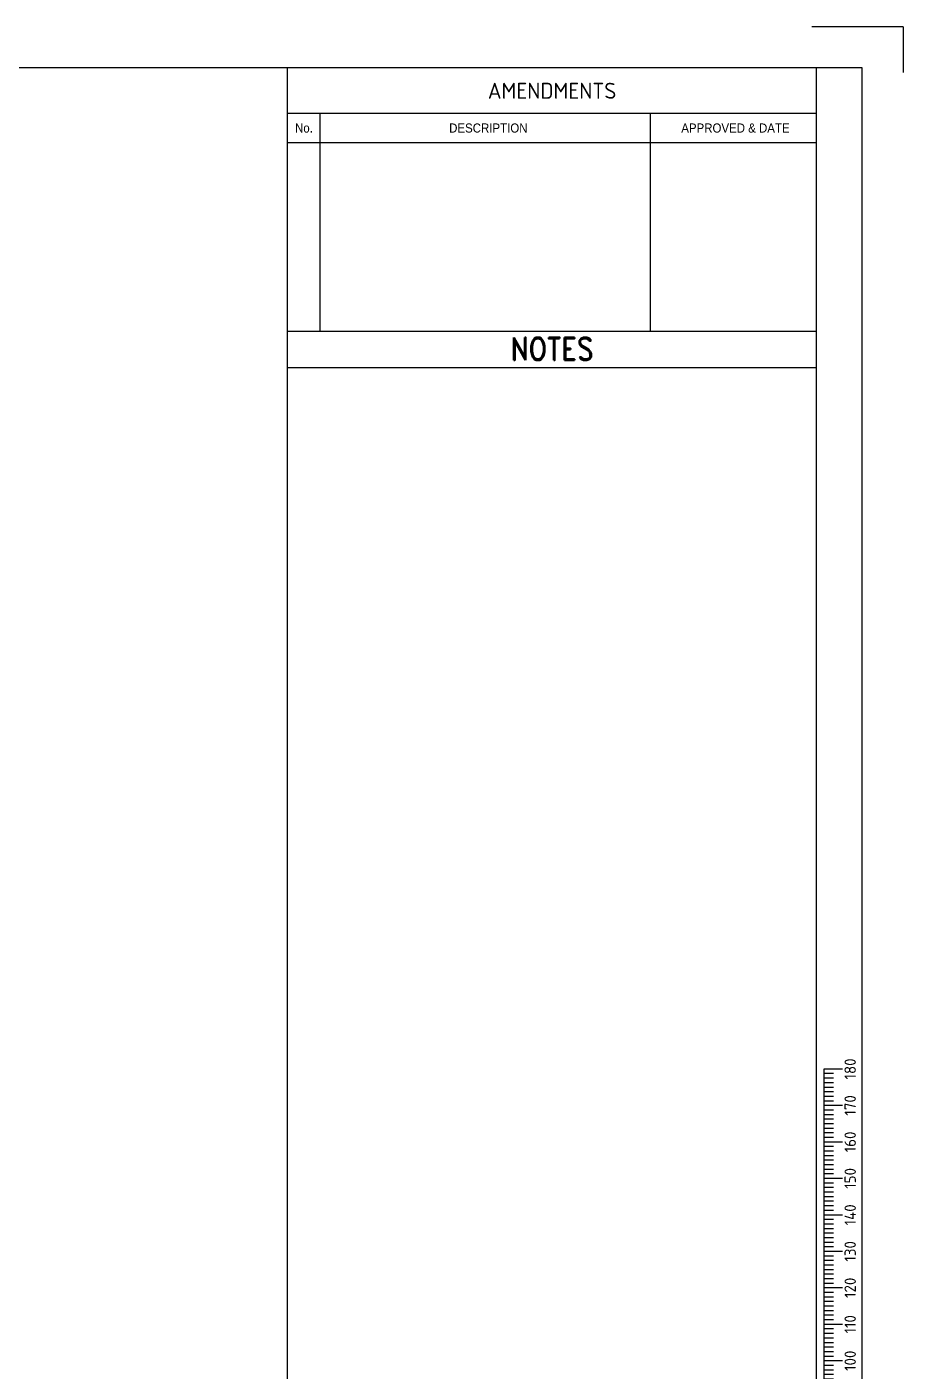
# Model space of a CAD drawing. Header units: millimetres. Extents: x 0 to 420, y 0 to 297.
# Drawn here: x 323.9 to 420, y 149.6 to 297 of the extents above; entities that cross this region are included whole.
import ezdxf
from ezdxf.enums import TextEntityAlignment as Align

# ---------------------------------------------------------------- set-up
doc = ezdxf.new("R2010")
doc.units = ezdxf.units.MM
doc.header["$MEASUREMENT"] = 0
doc.layers.add('GREEN', color=7, linetype='Continuous', true_color=0x00693c)
for name, color, linetype in [('L18', 4, 'Continuous'), ('TBLK18', 4, 'Continuous'), ('TBLK25', 1, 'Continuous'), ('TBLK35', 3, 'Continuous'), ('TBLK50', 7, 'Continuous')]:
    doc.layers.add(name, color=color, linetype=linetype)
doc.styles.add('HELV', font='helvs.shx')
doc.styles.add('HELVL', font='helvl', dxfattribs={"width": 0.8})
doc.styles.add('iso', font='iso3098b.shx')
doc.styles.add('ROMAND', font='romand')

# ---------------------------------------------------------------- blocks, each defined once
blk = doc.blocks.new('A3BBLK')
at = {"layer": 'TBLK25'}
for q in [(410, 297), (420, 292)]:
    blk.add_line((420, 297), q, dxfattribs=at)
at = {"layer": 'TBLK50'}
for p, q in [((415.5, 292.5), (13, 292.5)), ((352.5, 4.5), (352.5, 292.5)), ((415.5, 4.5), (415.5, 292.5))]:
    blk.add_line(p, q, dxfattribs=at)
blk = doc.blocks.new('title block')
at = {"layer": 'TBLK25'}
for p, q in [((410.5, 287.5), (352.5, 287.5)), ((356.07, 263.6), (356.07, 287.5)), ((392.28, 263.6), (392.28, 287.5)), ((410.5, 284.3), (352.5, 284.3)), ((410.5, 263.6), (352.5, 263.6)), ((410.5, 259.6), (352.5, 259.6))]:
    blk.add_line(p, q, dxfattribs=at)
at = {"layer": 'TBLK35'}
blk.add_line((410.5, 57), (410.5, 292.5), dxfattribs=at)
blk.add_blockref('A3BBLK', (0, 0))
at = {"layer": 'TBLK18', "style": 'HELVL', "width": 0.9}
for s, p in [('No.', (354.29, 285.41)), ('DESCRIPTION', (374.51, 285.41)), ('APPROVED & DATE', (401.61, 285.41))]:
    blk.add_text(s, height=1, dxfattribs=at).set_placement(p, align=Align.CENTER)
at = {"layer": 'TBLK18', "style": 'iso'}
blk.add_attdef('MR_DIRECTORATE', text='', height=1.5, dxfattribs=at).set_placement((381.5, 67.12), align=Align.CENTER)
for tag, p in [('STREET_NAME', (355.51, 61.1)), ('SUBURB_POSTCODE', (388.49, 61.1)), ('TELEPHONE_NO.', (368.31, 58.84)), ('FAX_NO.', (393.56, 58.84))]:
    blk.add_attdef(tag, p, '', height=1.5, dxfattribs=at)
at = {"layer": 'TBLK25', "style": 'iso'}
blk.add_text('AMENDMENTS', height=1.75, dxfattribs=at).set_placement((381.5, 289.12), align=Align.CENTER)
at = {"layer": 'TBLK25', "style": 'ROMAND', "width": 0.85}
blk.add_text('NOTES', height=2.5, dxfattribs=at).set_placement((381.5, 260.44), align=Align.CENTER)
at = {"layer": 'TBLK25', "style": 'iso'}
for tag, height, p in [('MR_BRANCH', 2, (381.5, 64.2)), ('ROAD_SECTION', 1.75, (384.5, 29.16)), ('SLK', 1.75, (384.5, 26.11)), ('CHAINAGE', 1.75, (384.5, 19.21))]:
    blk.add_attdef(tag, text='', height=height, dxfattribs=at).set_placement(p, align=Align.CENTER)
for tag, p, height in [('FILE_NUMBER', (371.77, 53.24), 2.5), ('DESIGNED_/_DRAWN', (371.77, 48.49), 2), ('VERIFIED', (371.77, 43.49), 2), ('APPROVED', (371.77, 38.49), 2), ('LOCAL_AUTHORITY', (370.48, 16.73), 1.25)]:
    blk.add_attdef(tag, p, '', height=height, dxfattribs=at)
at = {"layer": 'TBLK35', "style": 'iso', "width": 0.9}
for tag, p in [('ROAD_PROJECT&NUMBER', (384.5, 32.23)), ('DRAWING_DESCRIPTION', (384.5, 22.29))]:
    blk.add_attdef(tag, text='', height=2.5, dxfattribs=at).set_placement(p, align=Align.CENTER)
at = {"layer": 'TBLK50', "style": 'iso'}
blk.add_attdef('DRG_NUMBER', (356.8, 6.02), '', height=5, dxfattribs=at)
blk = doc.blocks.new('sca2-5_3')
at = {"layer": 'L18'}
for p, q in [((-4.15, 86), (-2.15, 86)), ((-4.15, 14), (-4.15, 86)), ((-4.15, 85.5), (-3.15, 85.5)), ((-4.15, 85), (-3.15, 85)), ((-4.15, 84.5), (-3.15, 84.5)), ((-4.15, 84), (-3.15, 84)), ((-4.15, 83.5), (-3.15, 83.5)), ((-4.15, 83), (-3.15, 83)), ((-4.15, 82.5), (-3.15, 82.5)), ((-4.15, 82), (-2.15, 82)), ((-4.15, 81.5), (-3.15, 81.5)), ((-4.15, 81), (-3.15, 81)), ((-4.15, 80.5), (-3.15, 80.5)), ((-4.15, 80), (-3.15, 80)), ((-4.15, 79.5), (-3.15, 79.5)), ((-4.15, 79), (-3.15, 79)), ((-4.15, 78.5), (-3.15, 78.5)), ((-4.15, 78), (-2.15, 78)), ((-4.15, 77.5), (-3.15, 77.5)), ((-4.15, 77), (-3.15, 77)), ((-4.15, 76.5), (-3.15, 76.5)), ((-4.15, 76), (-3.15, 76)), ((-4.15, 75.5), (-3.15, 75.5)), ((-4.15, 75), (-3.15, 75)), ((-4.15, 74.5), (-3.15, 74.5)), ((-4.15, 74), (-2.15, 74)), ((-4.15, 73.5), (-3.15, 73.5)), ((-4.15, 73), (-3.15, 73)), ((-4.15, 72.5), (-3.15, 72.5)), ((-4.15, 72), (-3.15, 72)), ((-4.15, 71.5), (-3.15, 71.5)), ((-4.15, 71), (-3.15, 71)), ((-4.15, 70.5), (-3.15, 70.5)), ((-4.15, 70), (-2.15, 70)), ((-4.15, 69.5), (-3.15, 69.5)), ((-4.15, 69), (-3.15, 69)), ((-4.15, 68.5), (-3.15, 68.5)), ((-4.15, 68), (-3.15, 68)), ((-4.15, 67.5), (-3.15, 67.5)), ((-4.15, 67), (-3.15, 67)), ((-4.15, 66.5), (-3.15, 66.5)), ((-4.15, 66), (-2.15, 66)), ((-4.15, 65.5), (-3.15, 65.5)), ((-4.15, 65), (-3.15, 65)), ((-4.15, 64.5), (-3.15, 64.5)), ((-4.15, 64), (-3.15, 64)), ((-4.15, 63.5), (-3.15, 63.5)), ((-4.15, 63), (-3.15, 63)), ((-4.15, 62.5), (-3.15, 62.5)), ((-4.15, 62), (-2.15, 62)), ((-4.15, 61.5), (-3.15, 61.5)), ((-4.15, 61), (-3.15, 61)), ((-4.15, 60.5), (-3.15, 60.5)), ((-4.15, 60), (-3.15, 60)), ((-4.15, 59.5), (-3.15, 59.5)), ((-4.15, 59), (-3.15, 59)), ((-4.15, 58.5), (-3.15, 58.5)), ((-4.15, 58), (-2.15, 58)), ((-4.15, 57.5), (-3.15, 57.5)), ((-4.15, 57), (-3.15, 57)), ((-4.15, 56.5), (-3.15, 56.5)), ((-4.15, 56), (-3.15, 56)), ((-4.15, 55.5), (-3.15, 55.5)), ((-4.15, 55), (-3.15, 55)), ((-4.15, 54.5), (-3.15, 54.5)), ((-4.15, 54), (-2.15, 54)), ((-4.15, 53.5), (-3.15, 53.5)), ((-4.15, 53), (-3.15, 53)), ((-4.15, 52.5), (-3.15, 52.5)), ((-4.15, 52), (-3.15, 52)), ((-4.15, 51.5), (-3.15, 51.5)), ((-4.15, 51), (-3.15, 51)), ((-4.15, 50.5), (-3.15, 50.5)), ((-4.15, 50), (-2.15, 50)), ((-4.15, 49.5), (-3.15, 49.5)), ((-4.15, 49), (-3.15, 49)), ((-4.15, 48.5), (-3.15, 48.5)), ((-4.15, 48), (-3.15, 48)), ((-4.15, 47.5), (-3.15, 47.5)), ((-4.15, 47), (-3.15, 47)), ((-4.15, 46.5), (-3.15, 46.5)), ((-4.15, 46), (-2.15, 46)), ((-4.15, 45.5), (-3.15, 45.5)), ((-4.15, 45), (-3.15, 45)), ((-4.15, 44.5), (-3.15, 44.5)), ((-4.15, 44), (-3.15, 44)), ((-4.15, 43.5), (-3.15, 43.5)), ((-4.15, 43), (-3.15, 43)), ((-4.15, 42.5), (-3.15, 42.5)), ((-4.15, 42), (-2.15, 42)), ((-4.15, 41.5), (-3.15, 41.5)), ((-4.15, 41), (-3.15, 41)), ((-4.15, 40.5), (-3.15, 40.5)), ((-4.15, 40), (-3.15, 40)), ((-4.15, 39.5), (-3.15, 39.5)), ((-4.15, 39), (-3.15, 39)), ((-4.15, 38.5), (-3.15, 38.5)), ((-4.15, 38), (-2.15, 38)), ((-4.15, 37.5), (-3.15, 37.5)), ((-4.15, 37), (-3.15, 37)), ((-4.15, 36.5), (-3.15, 36.5)), ((-4.15, 36), (-3.15, 36)), ((-4.15, 35.5), (-3.15, 35.5)), ((-4.15, 35), (-3.15, 35)), ((-4.15, 34.5), (-3.15, 34.5)), ((-4.15, 34), (-2.15, 34)), ((-4.15, 33.5), (-3.15, 33.5)), ((-4.15, 33), (-3.15, 33)), ((-4.15, 32.5), (-3.15, 32.5)), ((-4.15, 32), (-3.15, 32)), ((-4.15, 31.5), (-3.15, 31.5)), ((-4.15, 31), (-3.15, 31)), ((-4.15, 30.5), (-3.15, 30.5)), ((-4.15, 30), (-2.15, 30)), ((-4.15, 29.5), (-3.15, 29.5)), ((-4.15, 29), (-3.15, 29)), ((-4.15, 28.5), (-3.15, 28.5)), ((-4.15, 28), (-3.15, 28)), ((-4.15, 27.5), (-3.15, 27.5)), ((-4.15, 27), (-3.15, 27)), ((-4.15, 26.5), (-3.15, 26.5)), ((-4.15, 26), (-2.15, 26)), ((-4.15, 25.5), (-3.15, 25.5)), ((-4.15, 25), (-3.15, 25)), ((-4.15, 24.5), (-3.15, 24.5)), ((-4.15, 24), (-3.15, 24)), ((-4.15, 23.5), (-3.15, 23.5)), ((-4.15, 23), (-3.15, 23)), ((-4.15, 22.5), (-3.15, 22.5)), ((-4.15, 22), (-2.15, 22)), ((-4.15, 21.5), (-3.15, 21.5)), ((-4.15, 21), (-3.15, 21)), ((-4.15, 20.5), (-3.15, 20.5)), ((-4.15, 20), (-3.15, 20)), ((-4.15, 19.5), (-3.15, 19.5)), ((-4.15, 19), (-3.15, 19)), ((-4.15, 18.5), (-3.15, 18.5)), ((-4.15, 18), (-2.15, 18)), ((-4.15, 17.5), (-3.15, 17.5)), ((-4.15, 17), (-3.15, 17)), ((-4.15, 16.5), (-3.15, 16.5)), ((-4.15, 16), (-3.15, 16)), ((-4.15, 15.5), (-3.15, 15.5)), ((-4.15, 15), (-3.15, 15)), ((-4.15, 14.5), (-3.15, 14.5)), ((-4.15, 14), (-2.15, 14))]:
    blk.add_line(p, q, dxfattribs=at)
at = {"layer": 'L18', "style": 'iso'}
for s, p in [('180', (-0.68, 85.98)), ('170', (-0.68, 81.98)), ('160', (-0.68, 77.98)), ('150', (-0.68, 73.98)), ('140', (-0.68, 69.98)), ('130', (-0.68, 65.98)), ('120', (-0.68, 61.98)), ('110', (-0.68, 57.98)), ('100', (-0.68, 53.98)), ('90', (-0.68, 49.98)), ('80', (-0.68, 45.98)), ('70', (-0.68, 41.98)), ('60', (-0.68, 37.98)), ('50', (-0.68, 33.98)), ('40', (-0.68, 29.98)), ('30', (-0.68, 25.98)), ('20', (-0.68, 21.98)), ('10mm', (-0.68, 17.98)), ('0', (-0.68, 14))]:
    blk.add_text(s, height=1.25, rotation=90, dxfattribs=at).set_placement(p, align=Align.CENTER)
at = {"layer": 'L18', "style": 'HELV', "width": 0.85}
blk.add_text('1:2.5', height=1.5, rotation=90, dxfattribs=at).set_placement((-1.99, 11.95), align=Align.RIGHT)

msp = doc.modelspace()

# ---------------------------------------------------------------- block references
at = {"color": 1}
msp.add_blockref('title block', (0, 0), dxfattribs=at)
at = {"layer": 'GREEN'}
msp.add_blockref('sca2-5_3', (415.5, 96.75), dxfattribs=at)

doc.saveas('drawing.dxf')
